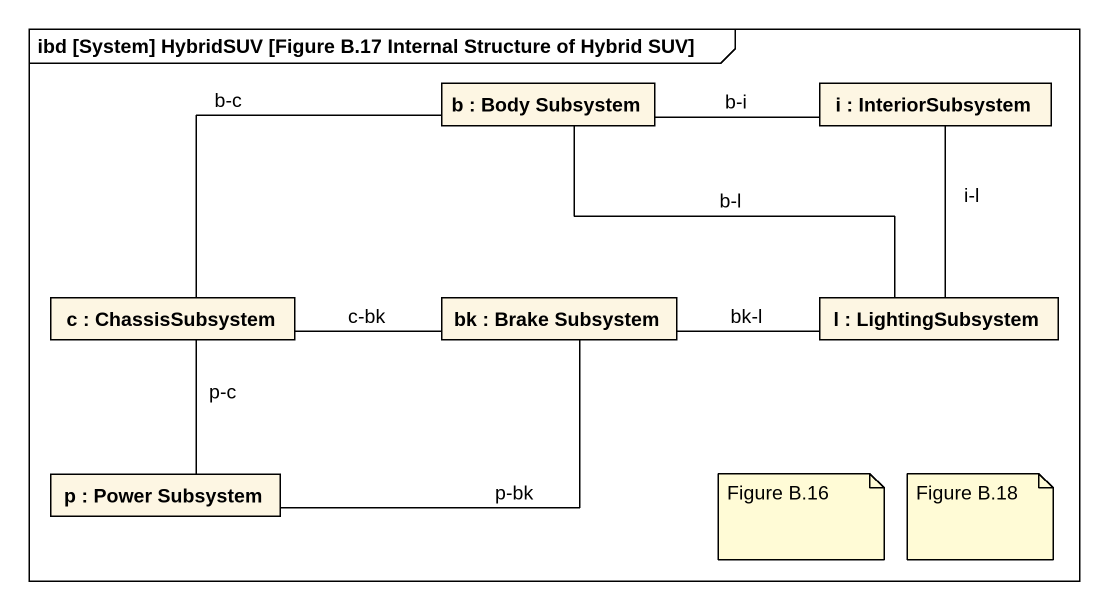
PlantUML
@startuml
mainframe ibd [System] HybridSUV [Figure B.17 Internal Structure of Hybrid SUV]
rectangle "b : Body Subsystem" as b
rectangle "i : InteriorSubsystem" as i
rectangle "c : ChassisSubsystem" as c
rectangle "bk : Brake Subsystem" as bk
rectangle "l : LightingSubsystem" as l
rectangle "p : Power Subsystem" as p
b -right- i : b-i
b -right- l : b-l
i -- l : i-l
c -right- b : b-c
c -right- bk : c-bk
bk -right- l : bk-l
p -up- c : p-c
p -right- bk : p-bk
note as N1
  Figure B.16
end note
note as N2
  Figure B.18
end note
@enduml
